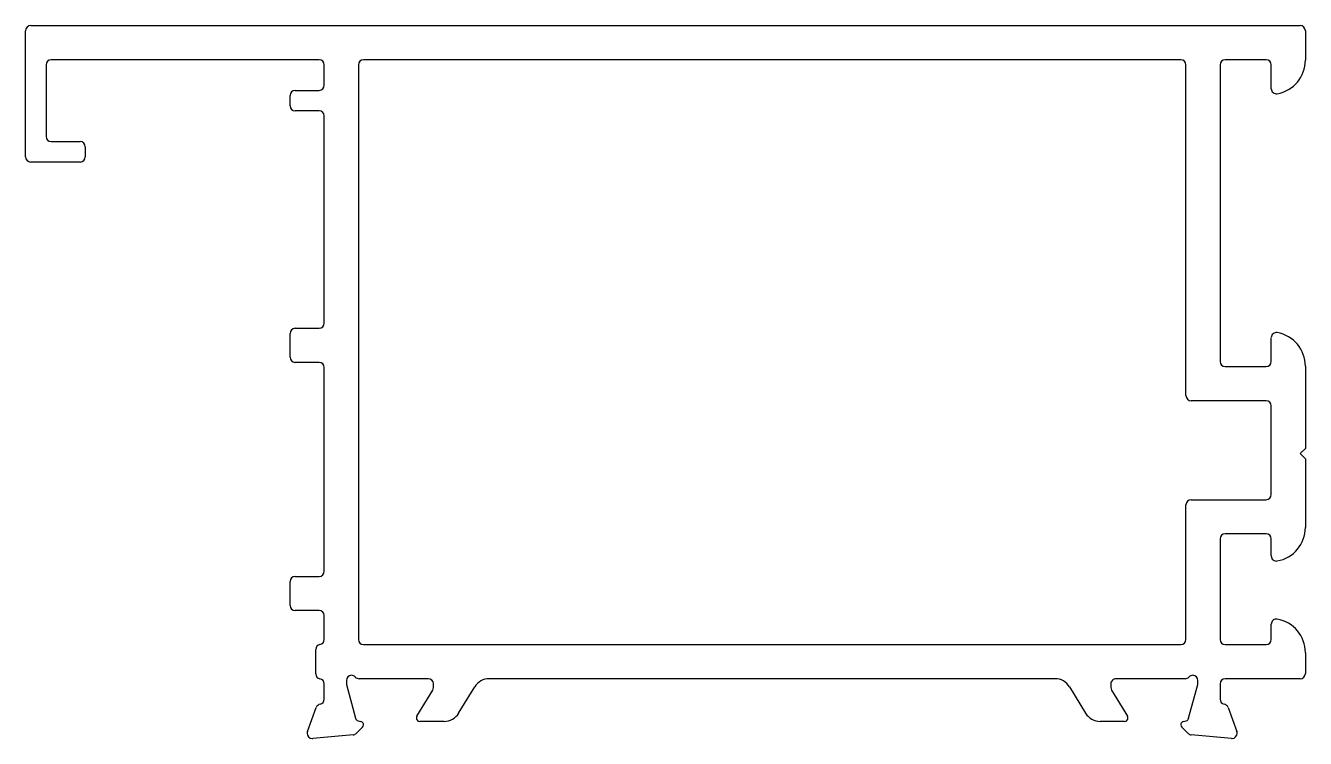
# Model space of a CAD drawing. Extents: x 1684.2 to 1759.2, y 900 to 941.8.
import ezdxf

# ---------------------------------------------------------------- set-up
doc = ezdxf.new("R2010")
doc.units = 0
doc.header["$LTSCALE"] = 5
doc.layers.get('0').update_dxf_attribs({"linetype": 'CONTINUOUS'})

msp = doc.modelspace()

# ---------------------------------------------------------------- linework, layer by layer
for p, q in [((1684.153, 934.14), (1684.153, 941.54)), ((1684.453, 941.84), (1758.853, 941.84)), ((1759.153, 941.54), (1759.153, 939.814)), ((1701.353, 939.84), (1685.653, 939.84)), ((1751.853, 939.84), (1703.953, 939.84)), ((1756.853, 939.84), (1754.453, 939.84)), ((1685.353, 939.54), (1685.353, 935.34)), ((1701.653, 938.34), (1701.653, 939.54)), ((1703.653, 939.54), (1703.653, 905.84)), ((1752.153, 920.14), (1752.153, 939.54)), ((1754.153, 939.54), (1754.153, 922.14)), ((1757.153, 938.14), (1757.153, 939.54)), ((1699.653, 937.14), (1699.653, 937.74)), ((1699.953, 938.04), (1701.353, 938.04)), ((1701.353, 936.84), (1699.953, 936.84)), ((1701.653, 924.39), (1701.653, 936.54)), ((1685.653, 935.04), (1687.353, 935.04)), ((1687.653, 934.74), (1687.653, 934.14)), ((1687.353, 933.84), (1684.453, 933.84)), ((1699.953, 924.09), (1701.353, 924.09)), ((1699.653, 922.39), (1699.653, 923.79)), ((1757.153, 922.14), (1757.153, 923.54)), ((1701.353, 922.09), (1699.953, 922.09)), ((1701.653, 909.84), (1701.653, 921.79)), ((1754.453, 921.84), (1756.853, 921.84)), ((1759.153, 921.867), (1759.153, 917.04)), ((1756.853, 919.84), (1752.453, 919.84)), ((1757.153, 914.34), (1757.153, 919.54)), ((1759.153, 917.04), (1758.853, 916.74)), ((1758.853, 916.74), (1759.153, 916.44)), ((1759.153, 916.44), (1759.153, 912.413)), ((1752.153, 905.84), (1752.153, 913.74)), ((1752.453, 914.04), (1756.853, 914.04)), ((1756.853, 912.04), (1754.453, 912.04)), ((1754.153, 911.74), (1754.153, 905.84)), ((1757.153, 910.74), (1757.153, 911.74)), ((1699.653, 907.84), (1699.653, 909.24)), ((1699.953, 909.54), (1701.353, 909.54)), ((1701.353, 907.54), (1699.953, 907.54)), ((1701.653, 905.84), (1701.653, 907.24)), ((1757.153, 905.84), (1757.153, 906.74)), ((1703.953, 905.54), (1751.853, 905.54)), ((1754.453, 905.54), (1756.853, 905.54)), ((1701.153, 903.832), (1701.153, 905.249)), ((1759.153, 905.067), (1759.153, 903.84)), ((1701.653, 902.34), (1701.653, 903.24)), ((1702.953, 903.44), (1702.953, 903.28)), ((1702.963, 903.202), (1703.494, 901.22)), ((1707.753, 903.54), (1703.7, 903.54)), ((1708.053, 903.02), (1708.053, 903.24)), ((1709.532, 901.52), (1710.473, 903.061)), ((1744.479, 903.54), (1711.327, 903.54)), ((1745.333, 903.061), (1746.274, 901.52)), ((1747.753, 903.24), (1747.753, 903.02)), ((1752.106, 903.54), (1748.053, 903.54)), ((1752.312, 901.22), (1752.843, 903.202)), ((1752.853, 903.28), (1752.853, 903.44)), ((1754.153, 903.24), (1754.153, 902.34)), ((1758.853, 903.54), (1754.453, 903.54)), ((1707.082, 901.345), (1708.009, 902.863)), ((1747.797, 902.863), (1748.724, 901.345)), ((1700.671, 900.441), (1701.185, 901.854)), ((1754.622, 901.854), (1755.136, 900.441)), ((1703.636, 901.079), (1703.805, 901.034)), ((1708.679, 901.04), (1707.253, 901.04)), ((1748.553, 901.04), (1747.128, 901.04)), ((1752.001, 901.034), (1752.17, 901.079)), ((1703.345, 900.249), (1700.979, 900.042)), ((1703.895, 900.699), (1703.531, 900.335)), ((1752.275, 900.335), (1751.912, 900.699)), ((1754.827, 900.042), (1752.461, 900.249))]:
    msp.add_line(p, q)
for centre, radius, start, end in [((1684.453, 941.54), 0.3, 90, 180), ((1758.853, 941.54), 0.3, 0, 90), ((1685.653, 939.54), 0.3, 90, 180), ((1701.353, 939.54), 0.3, 0, 90), ((1703.953, 939.54), 0.3, 90, 180), ((1751.853, 939.54), 0.3, 0, 90), ((1754.453, 939.54), 0.3, 90, 180), ((1756.853, 939.54), 0.3, 0, 90), ((1757.153, 939.814), 2, 280.16425, 360), ((1701.353, 938.34), 0.3, 270, 0), ((1699.953, 937.74), 0.3, 90, 180), ((1757.453, 938.14), 0.3, 179.98094, 280.18331), ((1699.953, 937.14), 0.3, 180, 270), ((1701.353, 936.54), 0.3, 360, 90), ((1685.653, 935.34), 0.3, 180, 270), ((1687.353, 934.74), 0.3, 360, 90), ((1684.453, 934.14), 0.3, 180, 270), ((1687.353, 934.14), 0.3, 270, 0), ((1699.953, 923.79), 0.3, 90, 180), ((1701.353, 924.39), 0.3, 270, 0), ((1757.451, 923.543), 0.298, 79.40859, 180.42716), ((1757.153, 921.867), 2, 0, 79.83575), ((1699.953, 922.39), 0.3, 180, 270), ((1701.353, 921.79), 0.3, 360, 90), ((1754.453, 922.14), 0.3, 180, 270), ((1756.853, 922.14), 0.3, 270, 360), ((1752.453, 920.14), 0.3, 180, 270), ((1756.853, 919.54), 0.3, 0, 90), ((1756.853, 914.34), 0.3, 270, 0), ((1752.453, 913.74), 0.3, 90, 180), ((1754.453, 911.74), 0.3, 90, 180), ((1756.853, 911.74), 0.3, 0, 90), ((1757.153, 912.413), 2, 280.16425, 0), ((1757.453, 910.74), 0.3, 179.98816, 280.17609), ((1701.353, 909.84), 0.3, 270, 0), ((1699.953, 909.24), 0.3, 90, 180), ((1699.953, 907.84), 0.3, 180, 270), ((1701.353, 907.24), 0.3, 0, 90), ((1757.453, 906.74), 0.3, 79.80876, 180.02699), ((1757.153, 905.067), 2, 360, 79.83575), ((1701.453, 905.249), 0.3, 99.59407, 180), ((1701.353, 905.84), 0.3, 279.59407, 0), ((1703.953, 905.84), 0.3, 180, 270), ((1751.853, 905.84), 0.3, 270, 0), ((1754.453, 905.84), 0.3, 180, 270), ((1756.853, 905.84), 0.3, 270, 360), ((1701.453, 903.832), 0.3, 180, 260.40593), ((1758.853, 903.84), 0.3, 270, 0), ((1701.353, 903.24), 0.3, 0, 80.40593), ((1703.253, 903.44), 0.3, 90, 180), ((1703.253, 903.28), 0.3, 180, 195), ((1703.253, 903.44), 0.3, 41.81031, 90), ((1703.7, 903.84), 0.3, 221.81031, 270), ((1707.753, 903.24), 0.3, 360, 90), ((1707.753, 903.02), 0.3, 328.60449, 360), ((1711.327, 902.54), 1, 90, 148.60449), ((1744.479, 902.54), 1, 31.39551, 90), ((1748.053, 903.241), 0.299, 89.9014, 180.0986), ((1748.053, 903.02), 0.3, 180, 211.39551), ((1752.106, 903.84), 0.3, 270, 318.18969), ((1752.553, 903.44), 0.3, 90, 138.18969), ((1752.553, 903.44), 0.3, 360, 90), ((1752.553, 903.28), 0.3, 345, 360), ((1754.453, 903.24), 0.3, 90, 180), ((1701.353, 902.34), 0.3, 280.90428, 0), ((1754.453, 902.34), 0.3, 180, 259.09572), ((1701.467, 901.751), 0.3, 100.90428, 160), ((1708.679, 902.04), 1, 270, 328.60449), ((1747.128, 902.04), 1, 211.39551, 270), ((1754.34, 901.751), 0.3, 20, 79.09572), ((1703.688, 901.272), 0.2, 195, 255), ((1703.753, 900.84), 0.2, 15, 75), ((1703.753, 900.84), 0.2, 315, 0), ((1703.753, 900.84), 0.2, 360, 15), ((1707.253, 901.24), 0.2, 148.60449, 180), ((1707.253, 901.24), 0.2, 180, 270), ((1748.553, 901.24), 0.2, 270, 360), ((1748.553, 901.24), 0.2, 0, 31.39551), ((1752.053, 900.84), 0.2, 165, 180), ((1752.053, 900.84), 0.2, 180, 225), ((1752.053, 900.84), 0.2, 105, 165), ((1752.119, 901.272), 0.2, 285, 345), ((1700.934, 900.344), 0.281, 159.71969, 180.66397), ((1700.953, 900.34), 0.3, 180, 270), ((1700.953, 900.34), 0.3, 270, 275), ((1703.319, 900.547), 0.3, 275, 315), ((1752.488, 900.547), 0.3, 225, 265), ((1754.853, 900.34), 0.3, 265, 270), ((1754.853, 900.34), 0.3, 270, 360), ((1754.872, 900.344), 0.281, 359.33603, 20.28031)]:
    msp.add_arc(centre, radius, start, end)

doc.saveas('drawing.dxf')
